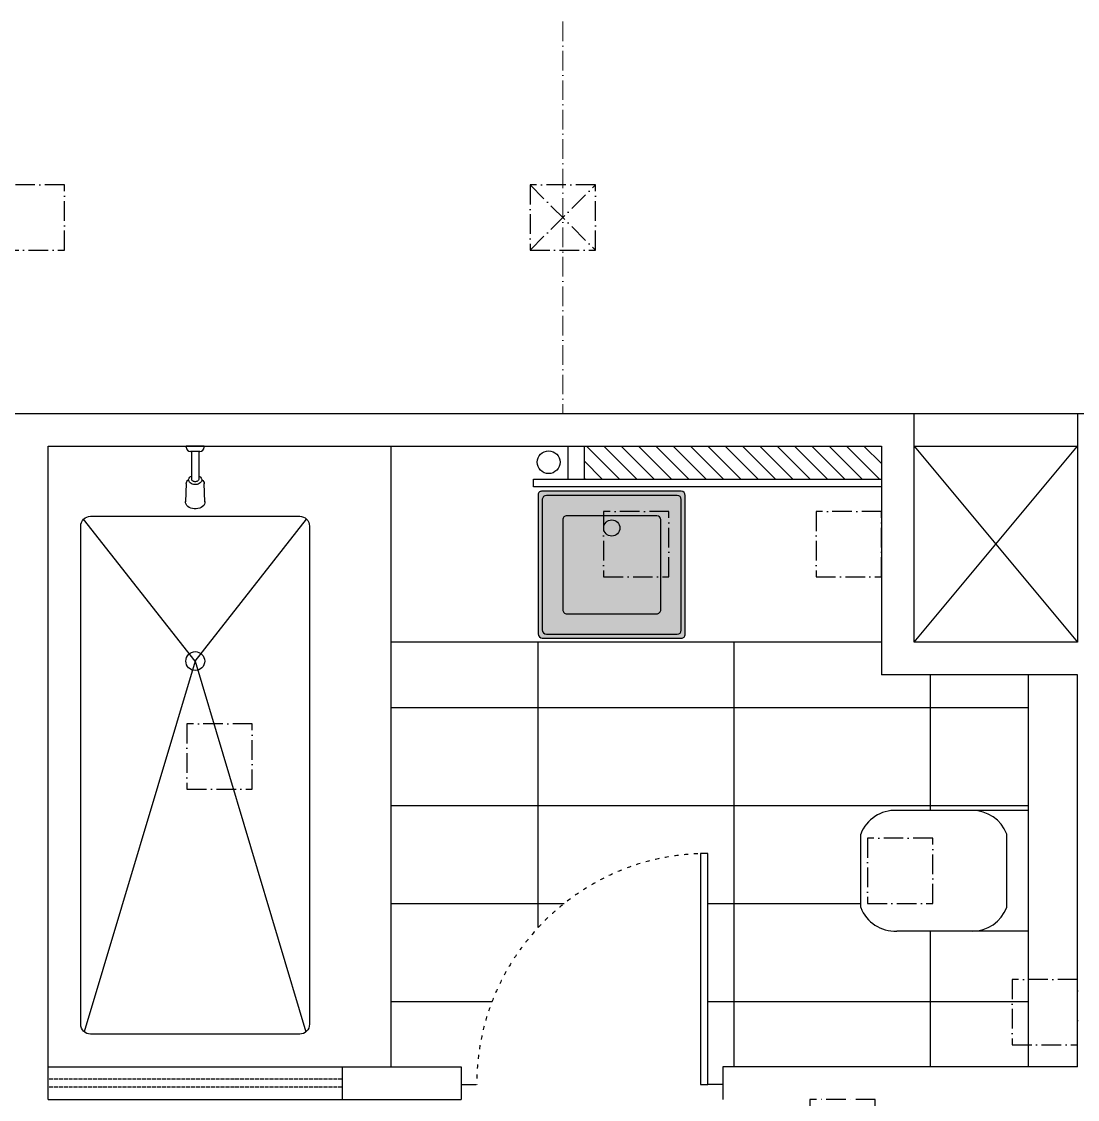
# Model space of a CAD drawing. Header units: millimetres. Extents: x -16811 to 32579, y 147992 to 176118.
# Drawn here: x -10358 to -7127, y 161217 to 164517 of the extents above; entities that cross this region are included whole.
import ezdxf

# ---------------------------------------------------------------- set-up
doc = ezdxf.new("R2010")
doc.units = ezdxf.units.MM
doc.header["$MEASUREMENT"] = 0
doc.header["$PDMODE"] = 3
doc.header["$PDSIZE"] = 100
for name, pattern in [('ACAD_ISO02W100', [15, 12, -3]), ('ACAD_ISO03W100', [30, 12, -18]), ('ACAD_ISO10W100', [18, 12, -3, 0, -3])]:
    doc.linetypes.add(name, pattern=pattern)
doc.layers.add('0[12345]', color=6, linetype='ACAD_ISO10W100', lineweight=30, plot=False)
for name, color, linetype in [('Door[12345]', 8, 'Continuous'), ('Glass[12345]', 132, 'ACAD_ISO02W100'), ('Hatching[12345]', 7, 'Continuous'), ('Mirror[12345]', 132, 'Continuous'), ('Toilet Accessories[12345]', 7, 'Continuous'), ('Wall.Toilet[12345]', 7, 'Continuous'), ('Wall[12345]', 7, 'Continuous'), ('Window[12345]', 8, 'Continuous')]:
    doc.layers.add(name, color=color, linetype=linetype)
doc.layers.add('Lights[12345]', color=7, linetype='Continuous', lineweight=25)

msp = doc.modelspace()

# ---------------------------------------------------------------- hatches: boundary and pattern name
at = {"layer": 'Hatching[12345]', "ltscale": 100}
h = msp.add_hatch(color=256, dxfattribs=at)
h.set_gradient(color1=(222, 236, 247), one_color=1, tint=1, name='SPHERICAL')
edge = h.paths.add_edge_path()
edge.add_arc((-8677.4, 164771.4), 12.5, 180.0001, 269.9249)
edge.add_line((-8677.4, 164758.9), (-8249.8, 164758.9))
edge.add_arc((-8249.8, 164769.1), 10.2, 269.9999, 373.0624)
edge.add_line((-8239.9, 164771.4), (-8239.9, 165195.4))
edge.add_arc((-8253.4, 165195.4), 13.5, 359.9994, 445.6892)
edge.add_line((-8252.4, 165208.9), (-8677.4, 165208.9))
edge.add_arc((-8677.4, 165196.4), 12.5, 90.0001, 180.0058)
edge.add_arc((-2146535.4, 164980.2), 2137845.5, -0.0055948, 0.005795, ccw=False)
h = msp.add_hatch(color=256, dxfattribs=at)
h.set_gradient(color1=(222, 236, 247), one_color=1, tint=1, name='SPHERICAL')
edge = h.paths.add_edge_path()
edge.add_arc((-8339.2, 163065.9), 12.5, 0.0001, 89.9249)
edge.add_line((-8339.2, 163078.5), (-8766.7, 163078.5))
edge.add_arc((-8766.7, 163068.3), 10.2, 89.9999, 193.0624)
edge.add_line((-8776.7, 163066), (-8776.7, 162641.9))
edge.add_arc((-8763.2, 162641.9), 13.5, 179.9994, 265.6892)
edge.add_line((-8764.2, 162628.5), (-8339.2, 162628.5))
edge.add_arc((-8339.2, 162641), 12.5, 270.0001, 360.0058)
edge.add_arc((2129518.8, 162857.2), 2137845.5, 179.9944052, 180.005795, ccw=False)
at = {"layer": 'Hatching[12345]'}
h = msp.add_hatch(dxfattribs=at)
h.set_pattern_fill('ANSI31', color=9, scale=300, angle=90, style=0)
h.set_pattern_definition([(135, (561156.953, -37194.16), (-26.5165043, -26.5165043), [])])
h.paths.add_polyline_path([(-7726.7, 163115.7), (-7726.7, 163216.6), (-8636.5, 163216.6), (-8636.5, 163115.7)])

# ---------------------------------------------------------------- linework, layer by layer
at = {"layer": '0[12345]', "lineweight": 5, "ltscale": 5}
msp.add_line((-8701.7, 164516.6), (-8701.7, 163316.6), dxfattribs=at)
at = {"layer": '0[12345]', "color": 4, "ltscale": 5}
msp.add_lwpolyline([(-10426.7, 163816.6), (-10226.7, 163816.6), (-10226.7, 164016.6), (-10426.7, 164016.6)], close=True, dxfattribs=at)
at = {"layer": '0[12345]', "ltscale": 5}
for points in [[(-8801.7, 163816.6), (-8601.7, 163816.6), (-8601.7, 164016.6), (-8801.7, 164016.6)], [(-8576.7, 162816.6), (-8376.7, 162816.6), (-8376.7, 163016.6), (-8576.7, 163016.6)], [(-7926.7, 162816.6), (-7726.7, 162816.6), (-7726.7, 163016.6), (-7926.7, 163016.6)], [(-9851.7, 162166.6), (-9651.7, 162166.6), (-9651.7, 162366.6), (-9851.7, 162366.6)], [(-7769.4, 161816.6), (-7569.4, 161816.6), (-7569.4, 162016.6), (-7769.4, 162016.6)], [(-7326.7, 161383.6), (-7126.7, 161383.6), (-7126.7, 161583.6), (-7326.7, 161583.6)], [(-7945.2, 161016.6), (-7745.2, 161016.6), (-7745.2, 161216.6), (-7945.2, 161216.6)]]:
    msp.add_lwpolyline(points, close=True, dxfattribs=at)
msp.add_point((-8701.7, 163916.6), dxfattribs=at)
at = {"layer": 'Door[12345]', "color": 8}
for p, q in [((-7626.7, 163316.6), (-7126.7, 163316.6)), ((-7626.7, 163316.6), (-7126.7, 163316.6)), ((-7626.7, 163216.6), (-7126.7, 163216.6)), ((-9012.2, 161262.6), (-8966.2, 161262.6)), ((-8212.2, 161262.6), (-8258.2, 161262.6))]:
    msp.add_line(p, q, dxfattribs=at)
msp.add_lwpolyline([(-8279.7, 161262.6), (-8258.2, 161262.6), (-8258.2, 161969.5), (-8279.7, 161969.5)], close=True, dxfattribs=at)
at = {"layer": 'Door[12345]', "color": 8, "linetype": 'ACAD_ISO03W100'}
msp.add_arc((-8258.2, 161262.6), 706.9, 90, 180, dxfattribs=at)
at = {"layer": 'Glass[12345]'}
for p, q in [((-9376.7, 161279.1), (-10276.7, 161279.1)), ((-9376.7, 161254.1), (-10276.7, 161254.1))]:
    msp.add_line(p, q, dxfattribs=at)
at = {"layer": 'Hatching[12345]', "color": 252, "true_color": 0x84899a}
for p, q in [((-8776.7, 161743.1), (-8776.7, 162616.6)), ((-8176.7, 161316.6), (-8176.7, 162616.6)), ((-7576.7, 162101.5), (-7576.7, 162516.6)), ((-9226.7, 162416.6), (-7276.7, 162416.6)), ((-9226.7, 162116.6), (-7276.7, 162116.6)), ((-9226.7, 161816.6), (-8697.2, 161816.6)), ((-8258.2, 161816.6), (-7789.8, 161816.6)), ((-7576.7, 161316.6), (-7576.7, 161731.8)), ((-9226.7, 161516.6), (-8917.8, 161516.6)), ((-8258.2, 161516.6), (-7276.7, 161516.6))]:
    msp.add_line(p, q, dxfattribs=at)
at = {"layer": 'Lights[12345]', "color": 1}
msp.add_circle((-8744.9, 163167.4), 34.8, dxfattribs=at)
at = {"layer": 'Mirror[12345]'}
msp.add_lwpolyline([(-7726.7, 163091.6), (-8791.1, 163091.6), (-8791.1, 163115.7), (-7726.7, 163115.7)], dxfattribs=at)
at = {"layer": 'Toilet Accessories[12345]', "color": 7}
for p, q in [((-9799.3, 163216.6), (-9854, 163216.6)), ((-9854, 163213.3), (-9854, 163216.6)), ((-9799.3, 163213.4), (-9799.3, 163216.6)), ((-9837.5, 163200.6), (-9841.3, 163200.6)), ((-9815.4, 163200.6), (-9837.5, 163200.6)), ((-9837.5, 163200.6), (-9837.5, 163125.1)), ((-9812, 163200.7), (-9815.4, 163200.6)), ((-9815.4, 163200.6), (-9815.4, 163125.1)), ((-9837.5, 163125.1), (-9837.5, 163115.7)), ((-9815.4, 163125.1), (-9815.4, 163115.7)), ((-9853.7, 163101.9), (-9856.1, 163046)), ((-9796.7, 163046), (-9799.2, 163101.9))]:
    msp.add_line(p, q, dxfattribs=at)
at = {"layer": 'Toilet Accessories[12345]'}
for p, q in [((-8686.5, 163216.6), (-8686.5, 163115.7)), ((-8636.5, 163216.6), (-8636.5, 163115.7)), ((-7276.7, 161316.6), (-7276.7, 162516.6)), ((-7276.6, 162101.5), (-7679.4, 162101.5)), ((-7789.8, 161804.3), (-7789.8, 162029.1)), ((-7343.2, 161804.2), (-7343.1, 162029.1)), ((-7276.6, 161731.8), (-7679.4, 161731.8))]:
    msp.add_line(p, q, dxfattribs=at)
at = {"layer": 'Toilet Accessories[12345]', "color": 8}
for q in [(-10167.9, 162993.1), (-9485.5, 162993.1), (-10165.8, 161423.5), (-9487.6, 161423.5)]:
    msp.add_line((-9826.2, 162558.7), q, dxfattribs=at)
at = {"layer": 'Toilet Accessories[12345]', "color": 7}
for points in [[(-9846.5, 163114.4), (-9846.1, 163116.5), (-9844.8, 163119), (-9842.9, 163121.4), (-9840.5, 163123.4), (-9837.5, 163125.1)], [(-9815.4, 163125.1), (-9812.4, 163123.4), (-9809.9, 163121.4), (-9808, 163119), (-9806.8, 163116.5), (-9806.4, 163114.4)], [(-9853.7, 163101.3), (-9853.3, 163104.9), (-9852, 163108.3), (-9849.7, 163111.5), (-9846.5, 163114.4)], [(-9806.4, 163114.4), (-9806.3, 163113.8), (-9806.5, 163111.1), (-9807.4, 163108.5), (-9809, 163106.1), (-9811.2, 163103.9), (-9814, 163102), (-9817.2, 163100.6), (-9820.8, 163099.6), (-9824.5, 163099.1), (-9828.3, 163099.1), (-9832.1, 163099.6), (-9835.6, 163100.6), (-9838.8, 163102), (-9841.6, 163103.9), (-9843.8, 163106.1), (-9845.4, 163108.5), (-9846.4, 163111.1), (-9846.6, 163113.8), (-9846.5, 163114.4)], [(-9815.4, 163115.7), (-9815.5, 163114.3), (-9816.1, 163112.9), (-9817, 163111.6), (-9818.2, 163110.4), (-9819.8, 163109.5), (-9821.5, 163108.7), (-9823.4, 163108.2), (-9825.4, 163107.9), (-9827.4, 163107.9), (-9829.5, 163108.2), (-9831.4, 163108.7), (-9833.1, 163109.5), (-9834.6, 163110.4), (-9835.8, 163111.6), (-9836.7, 163112.9), (-9837.3, 163114.3), (-9837.5, 163115.7)], [(-9806.3, 163114.4), (-9803.2, 163111.5), (-9800.9, 163108.3), (-9799.5, 163104.9), (-9799.2, 163101.3)], [(-9796.8, 163047.3), (-9797, 163043.2), (-9798.2, 163039.2), (-9800.5, 163035.4), (-9803.8, 163032.1), (-9807.9, 163029.2), (-9812.7, 163027), (-9818, 163025.4), (-9823.6, 163024.6), (-9829.3, 163024.6), (-9834.9, 163025.4), (-9840.2, 163027), (-9844.9, 163029.2), (-9849, 163032.1), (-9852.3, 163035.4), (-9854.6, 163039.2), (-9855.9, 163043.2), (-9856.1, 163047.3)]]:
    msp.add_lwpolyline(points, dxfattribs=at)
at = {"layer": 'Toilet Accessories[12345]'}
for points in [[(-8326.7, 163065.9, 0.413829), (-8339.2, 163078.5), (-8766.7, 163078.5, 0.482679), (-8776.7, 163066), (-8776.7, 162641.9, 0.392348), (-8764.2, 162628.5), (-8339.2, 162628.5, 0.414243), (-8326.7, 162641, -0.00005)], [(-8339.2, 163053.4, 0.408107), (-8351.4, 163066), (-8751.9, 163066, 0.408552), (-8764.2, 163053.9), (-8764.2, 162654.3, 0.39363), (-8751.8, 162641), (-8351.5, 162641, 0.41091), (-8339.2, 162653.2)], [(-9476.7, 162971.9), (-9476.7, 161446.6, -0.414214), (-9506.7, 161416.6), (-10146.7, 161416.6, -0.414214), (-10176.7, 161446.6), (-10176.7, 162971.9, -0.414214), (-10146.7, 163001.9), (-9506.7, 163001.9, -0.414214)], [(-8401.7, 162991, 0.412985), (-8414, 163003.5), (-8689.3, 163003.5, 0.414214), (-8701.7, 162991.1), (-8701.7, 162715.8, 0.415534), (-8689.2, 162703.5), (-8414, 162703.5, 0.414217), (-8401.7, 162715.8)]]:
    msp.add_lwpolyline(points, format="xyb", close=True, dxfattribs=at)
msp.add_circle((-8551.7, 162966), 24.8, dxfattribs=at)
at = {"layer": 'Toilet Accessories[12345]', "color": 8}
msp.add_circle((-9826.2, 162558.7), 28.9, dxfattribs=at)
at = {"layer": 'Toilet Accessories[12345]', "color": 7}
for centre, start, end in [((-9841.3, 163213.3), 180, 270), ((-9812, 163213.4), 270, 360)]:
    msp.add_arc(centre, 12.7, start, end, dxfattribs=at)
at = {"layer": 'Toilet Accessories[12345]'}
for centre, major_axis, start_param, end_param in [((-7684.1, 161988.3), (-80.1, 80.1), 5.456036, 6.699453), ((-7448.8, 161988.2), (-80.1, 80.1), 4.296438, 5.500749), ((-7684.1, 161845), (-80.1, -80.1), -0.416268, 0.827149), ((-7448.8, 161845.1), (-80.1, -80.1), 0.782069, 1.986724)]:
    msp.add_ellipse(centre, major_axis=major_axis, ratio=1, start_param=start_param, end_param=end_param, dxfattribs=at)
at = {"layer": 'Wall.Toilet[12345]', "color": 7, "linetype": 'ByBlock'}
for p, q in [((-9226.7, 161316.6), (-9226.7, 163216.6)), ((-7726.7, 162616.6), (-9226.7, 162616.6))]:
    msp.add_line(p, q, dxfattribs=at)
at = {"layer": 'Wall[12345]'}
for p, q in [((-11262.2, 163316.6), (-7626.7, 163316.6)), ((-7626.7, 162616.6), (-7626.7, 163316.6)), ((-7126.7, 163316.6), (-7126.7, 162616.6)), ((-7126.7, 163316.6), (-7026.7, 163316.6)), ((-10276.7, 161216.6), (-10276.7, 163216.6)), ((-10276.7, 163216.6), (-7726.7, 163216.6)), ((-7726.7, 163216.6), (-7726.7, 162516.6)), ((-7626.7, 162616.6), (-7126.7, 163216.6)), ((-7626.7, 163216.6), (-7126.7, 162616.6)), ((-7126.7, 162616.6), (-7626.7, 162616.6)), ((-7126.7, 162516.6), (-7726.7, 162516.6)), ((-7126.7, 161316.6), (-7126.7, 162516.6)), ((-9376.7, 161316.6), (-9012.2, 161316.6)), ((-9376.7, 161316.6), (-9376.7, 161216.6)), ((-9012.2, 161316.6), (-9012.2, 161216.6)), ((-7126.7, 161316.6), (-8212.2, 161316.6)), ((-8212.2, 161316.6), (-8212.2, 161216.6)), ((-9376.7, 161216.6), (-9012.2, 161216.6))]:
    msp.add_line(p, q, dxfattribs=at)
at = {"layer": 'Window[12345]'}
for p, q in [((-10276.7, 161316.6), (-9376.7, 161316.6)), ((-10276.7, 161216.6), (-9376.7, 161216.6))]:
    msp.add_line(p, q, dxfattribs=at)

doc.saveas('drawing.dxf')
